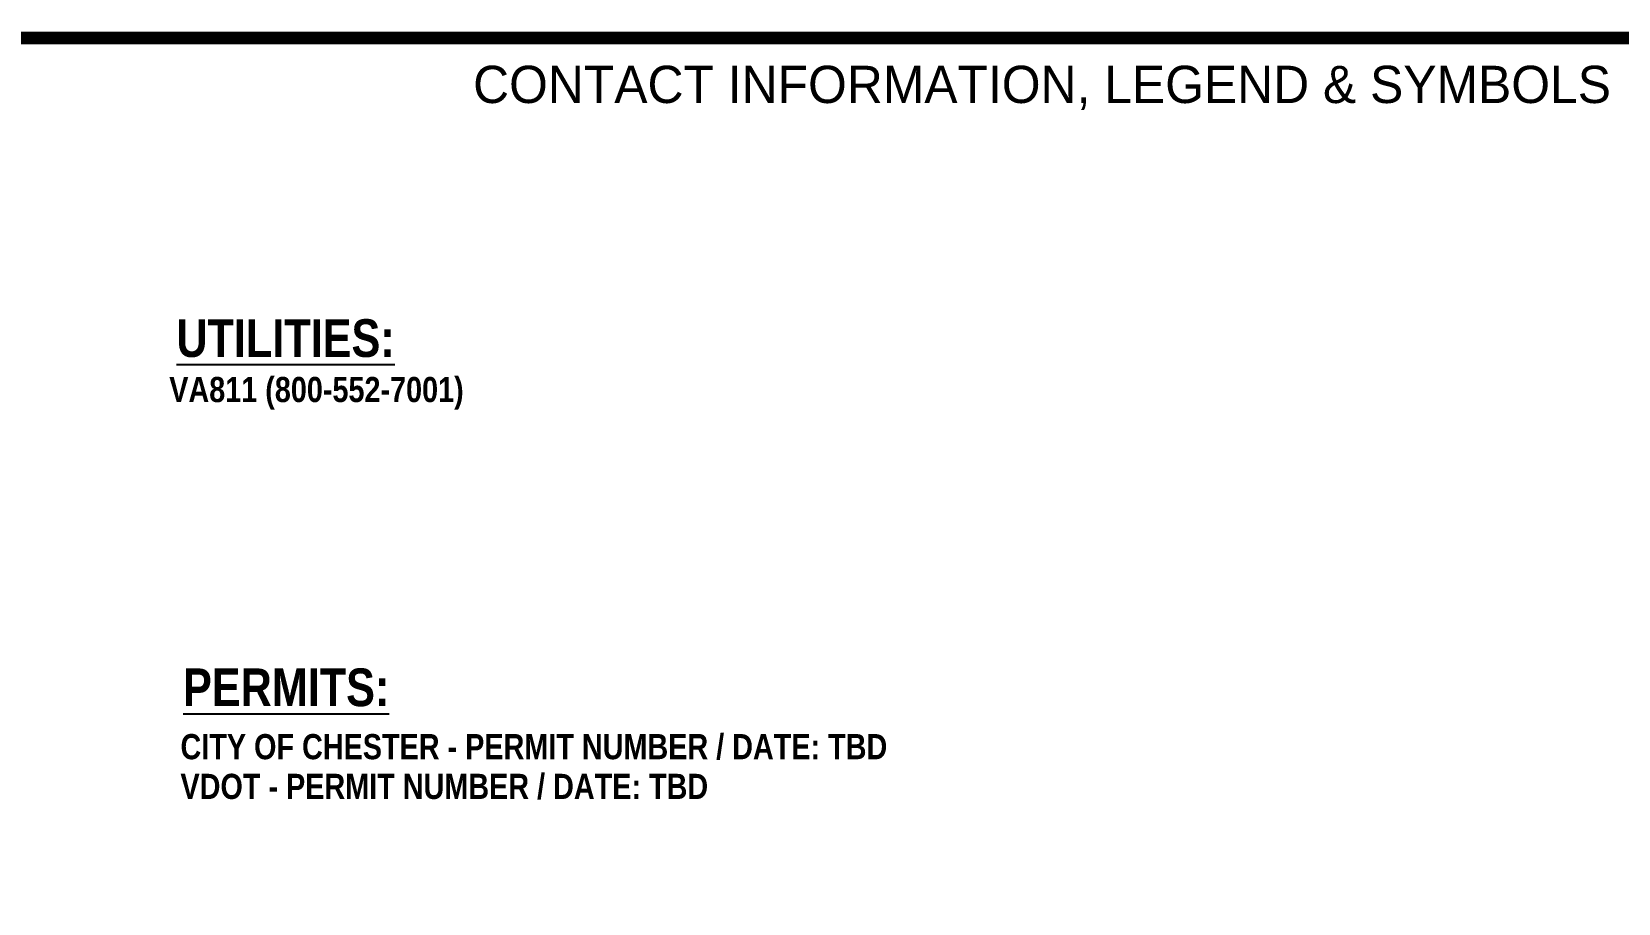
# Paper-space layout '2' of a CAD drawing. Extents: x 0.2 to 16.8, y 0.2 to 10.6.
# Drawn here: x 4.48 to 10.79, y 7.11 to 10.57 of the extents above; entities that cross this region are included whole.
import ezdxf
from ezdxf.enums import TextEntityAlignment as Align

# ---------------------------------------------------------------- set-up
doc = ezdxf.new("R2010")
doc.units = 0
doc.header["$MEASUREMENT"] = 0
doc.layers.add('Default', color=7, linetype='Continuous', lineweight=25)
doc.layers.add('T1 PAGE CALLOUTS', color=7, linetype='Continuous')
doc.styles.add('MCI', font='FRADM.TTF')
doc.styles.add('PDF TechnicBold', font='techb___.ttf')

# ---------------------------------------------------------------- blocks, each defined once
blk = doc.blocks.new('PAGE 2 BLOCK')
at = {"transparency": 33554687, "style": 'MCI'}
blk.add_text('CONTACT INFORMATION, LEGEND & SYMBOLS', height=0.148265, dxfattribs=at).set_placement((8.5011, 10.3645), align=Align.MIDDLE_CENTER)
at = {"layer": 'T1 PAGE CALLOUTS', "color": 0, "attachment_point": 7, "style": 'PDF TechnicBold'}
for s, insert, char_height in [('{\\LUTILITIES:}', (5.0567, 9.2779), 0.150004), ('VA811 (800-552-7001)', (5.0282, 9.0703), 0.100003), ('{\\LPERMITS:}', (5.0831, 7.8885), 0.150004)]:
    blk.add_mtext(s, dxfattribs=dict(at, insert=insert, char_height=char_height))
at = {"layer": 'T1 PAGE CALLOUTS', "color": 0, "char_height": 0.100003, "width": 3.921226, "attachment_point": 7, "style": 'PDF TechnicBold'}
for s, insert in [('CITY OF CHESTER - PERMIT NUMBER / DATE: TBD\\P ', (5.0729, 7.5099)), ('VDOT - PERMIT NUMBER / DATE: TBD\\P ', (5.0729, 7.3518))]:
    blk.add_mtext(s, dxfattribs=dict(at, insert=insert))

psp = doc.layouts.new('2')

# ---------------------------------------------------------------- linework, layer by layer
at = {"color": 0, "linetype": 'Continuous', "const_width": 0.05}
psp.add_lwpolyline([(14.7522, 10.549), (0.2511, 10.549), (0.2511, 0.2459), (16.753, 0.2459), (16.753, 10.549), (16.3556, 10.549), (15.1496, 10.549)], close=True, dxfattribs=at)

# ---------------------------------------------------------------- next in the draw order: block references
at = {"layer": 'Default'}
psp.add_blockref('PAGE 2 BLOCK', (0, 0), dxfattribs=at)

doc.saveas('drawing.dxf')
